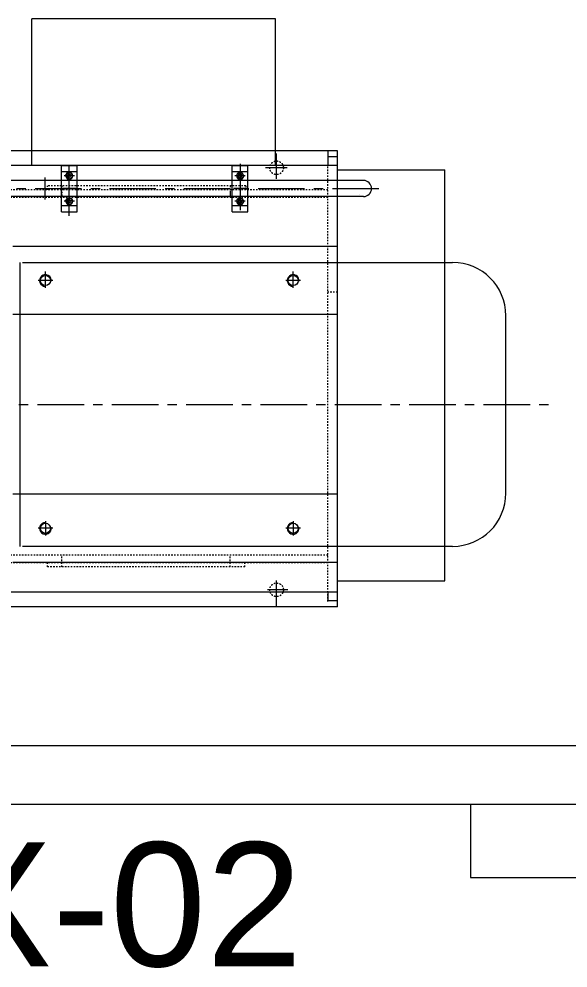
# Model space of a CAD drawing. Header units: millimetres. Extents: x 2 to 559190, y 2 to 426051.
# Drawn here: x 296043 to 324636, y 149565 to 198974 of the extents above; entities that cross this region are included whole.
import ezdxf

# ---------------------------------------------------------------- set-up
doc = ezdxf.new("R2010")
doc.units = ezdxf.units.MM
doc.header["$LTSCALE"] = 25.4
doc.linetypes.add('CENTER', pattern=[50.8, 31.75, -6.35, 6.35, -6.35])
doc.linetypes.add('EB_DASH', pattern=[6, 3, -3])
for name, color, linetype, lineweight in [('CAXA0', 7, 'Continuous', 5), ('CAXA1', 5, 'CENTER', 5), ('CAXA2', 6, 'EB_DASH', 5)]:
    doc.layers.add(name, color=color, linetype=linetype, lineweight=lineweight)
doc.styles.add('Roman', font='arial.ttf')

msp = doc.modelspace()

# ---------------------------------------------------------------- linework, layer by layer
at = {"color": 7, "lineweight": 5}
for p, q in [((312634.22, 191117.87), (318222.07, 191117.87)), ((318222.07, 169715.24), (318222.07, 191117.87)), ((312634.22, 169715.24), (318222.07, 169715.24)), ((339494.77, 161127.55), (258214.77, 161127.55)), ((339494.77, 158079.55), (258214.77, 158079.55)), ((319555.77, 158079.55), (319555.77, 154269.55)), ((319555.77, 154269.55), (335938.77, 154269.55))]:
    msp.add_line(p, q, dxfattribs=at)
for start, end in [(0, 90), (270, 0)]:
    msp.add_arc((313984.29, 190146.89), 419.09, start, end, dxfattribs=at)
at = {"layer": 'CAXA0', "color": 7, "linetype": 'Continuous', "lineweight": 5}
for p, q in [((296708.41, 191353.52), (296708.41, 198973.52)), ((309408.41, 198973.52), (296708.41, 198973.52)), ((309408.41, 191353.52), (309408.41, 198973.52)), ((312634.22, 192115.52), (273264.22, 192115.52)), ((312126.22, 192115.52), (312126.22, 191353.16)), ((312126.22, 191798.02), (312126.22, 191353.52)), ((312634.22, 191798.02), (312126.22, 191798.02)), ((312634.22, 168366.52), (312634.22, 192115.52)), ((312634.22, 191353.52), (282489.75, 191353.52)), ((298257.85, 191353.39), (299070.65, 191353.39)), ((298257.85, 188940.39), (298257.85, 191353.39)), ((299070.65, 188940.39), (299070.65, 191353.39)), ((307147.85, 191353.39), (307960.65, 191353.39)), ((307147.85, 188940.39), (307147.85, 191353.39)), ((307960.65, 188940.39), (307960.65, 191353.39)), ((298257.85, 191035.89), (299070.65, 191035.89)), ((298473.61, 190807.29), (298568.93, 190972.39)), ((298473.61, 190807.29), (298568.93, 190642.19)), ((298568.93, 190972.39), (298759.57, 190972.39)), ((298854.89, 190807.29), (298759.57, 190972.39)), ((298854.89, 190807.29), (298759.57, 190642.19)), ((307147.85, 191035.89), (307960.65, 191035.89)), ((307363.61, 190807.29), (307458.93, 190972.39)), ((307363.61, 190807.29), (307458.93, 190642.19)), ((307458.93, 190972.39), (307649.57, 190972.39)), ((307744.89, 190807.29), (307649.57, 190972.39)), ((307744.89, 190807.29), (307649.57, 190642.19)), ((313984.29, 190565.98), (292743.47, 190565.98)), ((298568.93, 190642.19), (298759.57, 190642.19)), ((307458.93, 190642.19), (307649.57, 190642.19)), ((313768.59, 189816.12), (313768.59, 189817.13)), ((313984.29, 189727.78), (292743.47, 189727.78)), ((298257.85, 189257.89), (299070.65, 189257.89)), ((298473.61, 189486.49), (298568.93, 189651.59)), ((298473.61, 189486.49), (298568.93, 189321.39)), ((298568.93, 189651.59), (298759.57, 189651.59)), ((298568.93, 189321.39), (298759.57, 189321.39)), ((298854.89, 189486.49), (298759.57, 189651.59)), ((298854.89, 189486.49), (298759.57, 189321.39)), ((307147.85, 189257.89), (307960.65, 189257.89)), ((307363.61, 189486.49), (307458.93, 189651.59)), ((307363.61, 189486.49), (307458.93, 189321.39)), ((307458.93, 189651.59), (307649.57, 189651.59)), ((307458.93, 189321.39), (307649.57, 189321.39)), ((307744.89, 189486.49), (307649.57, 189651.59)), ((307744.89, 189486.49), (307649.57, 189321.39)), ((298257.85, 188940.39), (299070.65, 188940.39)), ((307147.85, 188940.39), (307960.65, 188940.39)), ((312634.22, 187137.1), (295725.1, 187137.1)), ((296111.25, 171516.15), (296111.25, 186298.95)), ((296234.33, 186298.95), (318625.5, 186298.95)), ((312634.22, 183581.1), (295725.1, 183581.1)), ((321397.28, 174287.92), (321397.28, 183527.17)), ((312634.22, 168747.52), (312634.22, 175859.28)), ((312634.22, 174233.93), (295725.1, 174233.93)), ((318625.5, 171516.15), (296234.33, 171516.15)), ((312634.22, 170677.93), (295725.1, 170677.93)), ((312634.22, 169128.52), (273264.22, 169128.52)), ((312126.22, 169128.52), (312126.22, 168684.02)), ((312634.22, 168684.02), (312126.22, 168684.02)), ((312634.22, 168366.52), (273264.22, 168366.52))]:
    msp.add_line(p, q, dxfattribs=at)
for centre, radius in [((298664.25, 190807.29), 165.1), ((298664.25, 190807.29), 86.36), ((307554.25, 190807.29), 165.1), ((307554.25, 190807.29), 86.36), ((298664.25, 189486.49), 165.1), ((298664.25, 189486.49), 86.36), ((307554.25, 189486.49), 165.1), ((307554.25, 189486.49), 86.36), ((297419.68, 185359.12), 263.56), ((310322.88, 185359.12), 263.56), ((297419.68, 172455.92), 263.56), ((310322.88, 172455.92), 263.56)]:
    msp.add_circle(centre, radius, dxfattribs=at)
for centre, radius, start, end in [((298664.25, 190807.29), 101.6, 80, 270), ((307554.25, 190807.29), 101.6, 80, 270), ((298664.25, 189486.49), 101.6, 80, 270), ((307554.25, 189486.49), 101.6, 80, 270), ((318625.5, 183527.17), 2771.78, 0, 90), ((297419.68, 185359.12), 304.8, 350, 270), ((310322.88, 185359.12), 304.8, 350, 270), ((318625.5, 174287.92), 2771.78, 270, 0), ((297419.68, 172455.92), 304.8, 90, 10), ((310322.88, 172455.92), 304.8, 90, 10)]:
    msp.add_arc(centre, radius, start, end, dxfattribs=at)
at = {"layer": 'CAXA1', "linetype": 'CENTER', "lineweight": 5, "ltscale": 3}
for p, q in [((309459.16, 190649.92), (309459.16, 191963.31)), ((298664.25, 188729.61), (298664.25, 191565.2)), ((298665.62, 190717.29), (298665.62, 191353.39)), ((307554.25, 191434.74), (307554.25, 188797.65)), ((310003.21, 191226.27), (308881.36, 191226.27)), ((297394.25, 190717.29), (297394.25, 189576.49)), ((298931.09, 190807.29), (298397.41, 190807.29)), ((298664.25, 190565.99), (298664.25, 191048.59)), ((307821.09, 190807.29), (307287.41, 190807.29)), ((307554.25, 190565.99), (307554.25, 191048.59)), ((285272.4, 190146.89), (315149.5, 190146.89)), ((299007.29, 190146.89), (298321.21, 190146.89)), ((307897.29, 190146.89), (307211.21, 190146.89)), ((298931.09, 189486.49), (298397.41, 189486.49)), ((298664.25, 189245.19), (298664.25, 189727.79)), ((307821.09, 189486.49), (307287.41, 189486.49)), ((307554.25, 189245.19), (307554.25, 189727.79)), ((297419.68, 184978.12), (297419.68, 185824.94)), ((310322.88, 184978.12), (310322.88, 185824.94)), ((297800.68, 185359.12), (297038.68, 185359.12)), ((297419.68, 184978.12), (297419.68, 185740.12)), ((310703.88, 185359.12), (309941.88, 185359.12)), ((310322.88, 184978.12), (310322.88, 185740.12)), ((273786.21, 178907.4), (323776.09, 178907.4)), ((297800.68, 172455.92), (297038.68, 172455.92)), ((297419.68, 172836.92), (297419.68, 172074.92)), ((310703.88, 172455.92), (309941.88, 172455.92)), ((310322.88, 172836.92), (310322.88, 172074.92)), ((309459.16, 168424.92), (309459.16, 169738.31)), ((310043.56, 169255.52), (308992.18, 169255.52))]:
    msp.add_line(p, q, dxfattribs=at)
at = {"layer": 'CAXA2', "color": 7, "linetype": 'EB_DASH', "lineweight": 5}
for p, q in [((312126.22, 168654.61), (312126.22, 191353.52)), ((297521.22, 190083.52), (297521.22, 190286.72)), ((307853.87, 190286.72), (297521.22, 190286.72)), ((298283.22, 190286.72), (298283.22, 189677.12)), ((307046.22, 190286.72), (307046.22, 189778.72)), ((307853.87, 190286.72), (307853.87, 190083.52)), ((312126.22, 190083.52), (273264.22, 190083.52)), ((307046.22, 190032.72), (307046.22, 189677.12)), ((312126.22, 189677.12), (287755.15, 189677.12)), ((312634.05, 184749.27), (312126.05, 184749.27)), ((312634.14, 184749.39), (312126.14, 184749.39)), ((312634.22, 184749.52), (312126.22, 184749.52)), ((312126.22, 171058.92), (273264.22, 171058.92)), ((298283.22, 170449.32), (298283.22, 171058.92)), ((307046.22, 170449.32), (307046.22, 171058.92)), ((312126.22, 170652.52), (273264.22, 170652.52)), ((297521.22, 170449.32), (297521.22, 170652.52)), ((307808.22, 170449.32), (307808.22, 170652.52)), ((307808.22, 170449.32), (297521.22, 170449.32))]:
    msp.add_line(p, q, dxfattribs=at)
for centre in [(309459.16, 191226.27), (309459.16, 169255.52)]:
    msp.add_circle(centre, 355.6, dxfattribs=at)

# ---------------------------------------------------------------- texts
at = {"color": 7, "linetype": 'Continuous', "lineweight": 5, "insert": (263226.56, 156108.08), "char_height": 6451.6, "attachment_point": 1, "style": 'Roman'}
msp.add_mtext_dynamic_manual_height_columns('GL5-WX-02', width=82403.9018, gutter_width=25.4, heights=[0], dxfattribs=at)

doc.saveas('drawing.dxf')
